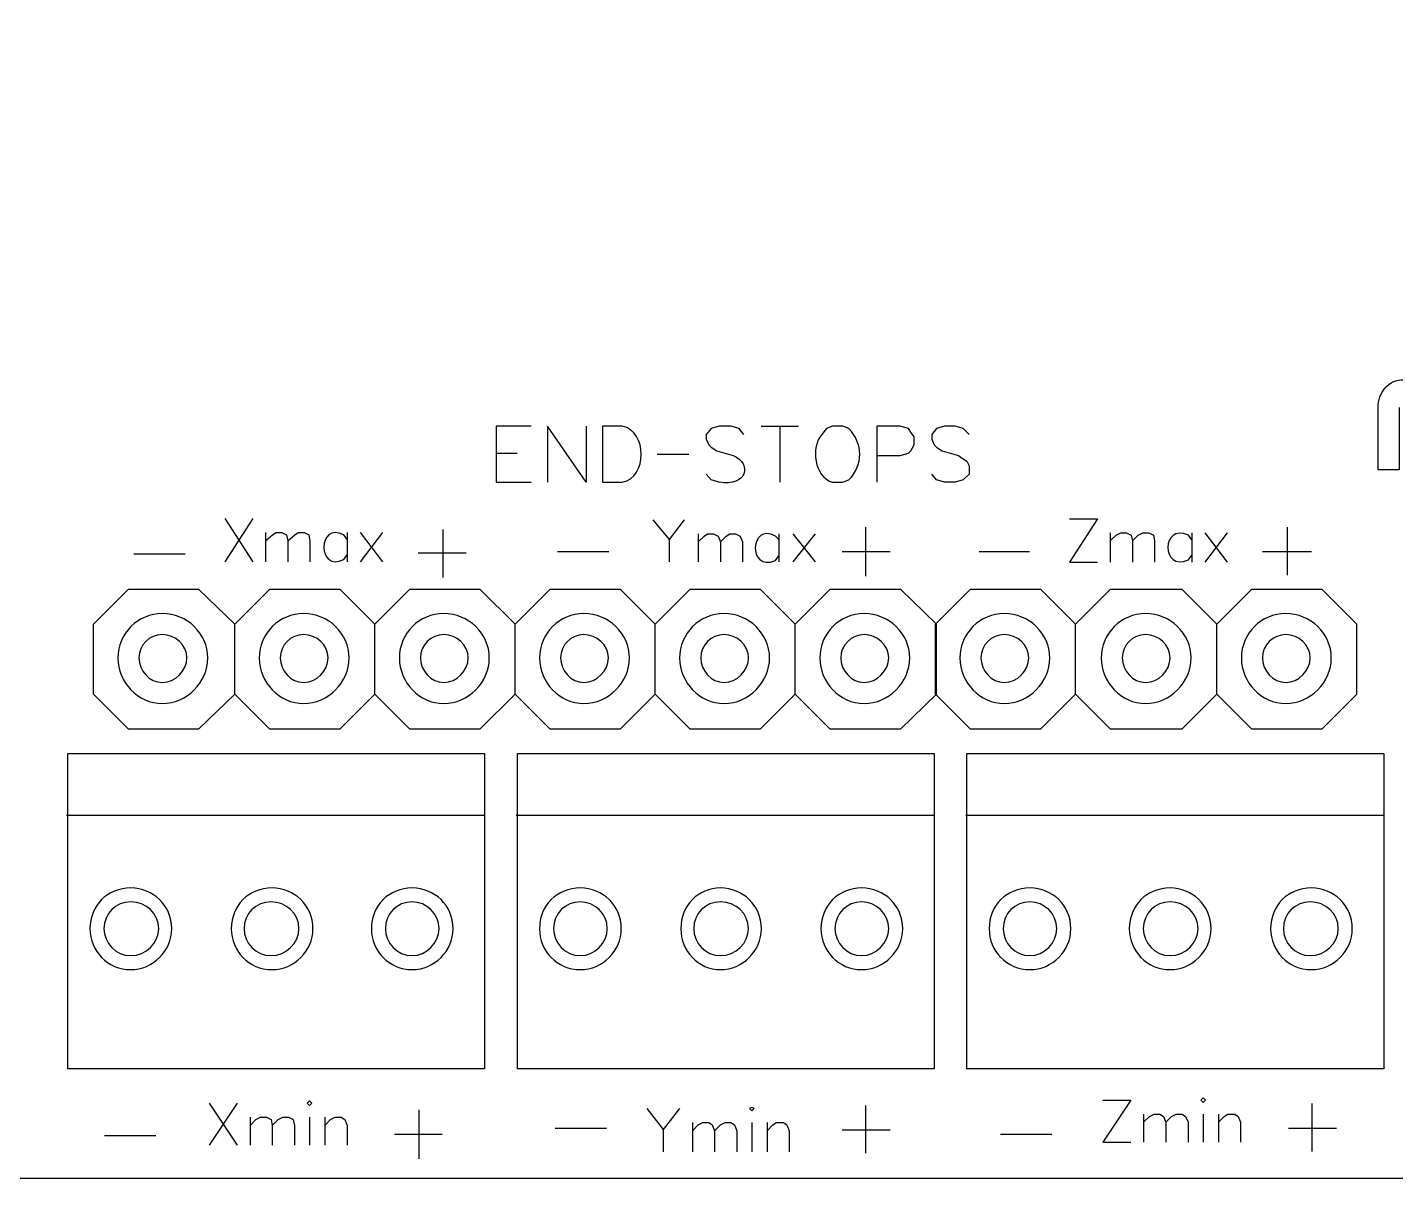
# Model space of a CAD drawing. Extents: x 236 to 550, y 195 to 401.
# Drawn here: x 308.5 to 378.8, y 195.1 to 254.2 of the extents above; entities that cross this region are included whole.
import ezdxf

# ---------------------------------------------------------------- set-up
doc = ezdxf.new("R2010")
doc.units = 0
doc.layers.add('x3v1_1_wiring_diagram', color=7, linetype='CONTINUOUS')

msp = doc.modelspace()

# ---------------------------------------------------------------- linework, layer by layer
at = {"layer": 'x3v1_1_wiring_diagram', "color": 7}
for points in [[(236.1277, 400.5768), (547.6476, 400.5768), (547.6476, 195.0766), (236.1277, 195.0766), (236.1277, 400.5768), (236.1277, 400.5768)], [(378.989, 234.7007), (378.989, 231.4967), (377.909, 231.4967), (377.909, 234.7007)], [(334.3975, 233.7406), (332.5975, 233.7406), (332.5975, 230.8606), (334.3975, 230.8606)], [(337.2177, 233.7406), (337.2177, 230.8606), (335.2377, 233.7406), (335.2377, 230.8606)], [(338.0576, 233.7406), (338.0576, 230.8606), (339.0775, 230.8606)], [(339.0775, 233.7406), (338.0576, 233.7406), (338.0576, 233.7406)], [(345.3177, 233.3205), (345.0776, 233.6204), (344.6575, 233.7406), (344.0577, 233.7406), (343.6376, 233.6204), (343.3975, 233.3205), (343.3975, 233.0804), (343.5177, 232.7805), (343.6376, 232.6606), (343.9375, 232.4806), (344.7777, 232.2405)], [(346.2177, 233.7406), (348.1376, 233.7406)], [(347.1775, 233.7406), (347.1775, 230.8606)], [(349.8775, 233.7406), (349.5776, 233.6204), (349.3375, 233.3205)], [(350.7177, 233.6204), (350.4175, 233.7406), (349.8775, 233.7406), (349.8775, 233.7406)], [(352.1577, 232.2405), (353.3576, 232.2405), (353.7777, 232.3604), (353.8976, 232.4806), (354.0776, 232.7805), (354.0776, 233.2006), (353.8976, 233.4404), (353.7777, 233.6204), (353.3576, 233.7406), (352.1577, 233.7406), (352.1577, 230.8606)], [(356.8975, 233.3205), (356.5976, 233.6204), (356.1775, 233.7406), (355.6375, 233.7406), (355.2177, 233.6204), (354.9776, 233.3205), (354.9776, 233.0804), (355.0975, 232.7805), (355.2177, 232.6606), (355.5176, 232.4806), (356.3575, 232.2405), (356.5976, 232.0605), (356.7776, 231.9406), (356.8975, 231.7005), (356.8975, 231.2804), (356.5976, 230.9805), (356.1775, 230.8606), (355.6375, 230.8606), (355.2177, 230.9805), (354.9776, 231.2804)], [(332.5975, 232.3604), (333.6775, 232.3604)], [(340.8775, 232.3006), (342.4975, 232.3006)], [(344.0577, 230.8606), (343.6376, 230.9805), (343.3975, 231.2804)], [(349.8775, 230.8606), (350.4175, 230.8606), (350.7177, 230.9805)], [(318.6524, 228.9994), (320.0924, 226.7793)], [(320.0924, 228.9994), (318.6524, 226.7793)], [(340.6442, 228.9399), (341.4841, 227.92), (341.4841, 226.7799)], [(342.2642, 228.9399), (341.4841, 227.92)], [(351.5777, 228.5566), (351.5777, 226.0366)], [(362.0494, 228.9844), (363.4894, 228.9844), (362.0494, 226.7646), (363.4894, 226.7646)], [(373.2378, 228.5566), (373.2378, 226.0967)], [(320.7523, 228.2794), (320.7523, 226.7793)], [(320.7523, 227.8593), (321.1123, 228.1595), (321.2923, 228.2794), (321.5925, 228.2794), (321.8323, 228.1595), (321.8924, 227.8593), (321.8924, 226.7793)], [(321.8924, 227.8593), (322.2524, 228.1595), (322.4324, 228.2794), (322.7323, 228.2794), (322.9724, 228.1595), (323.0325, 227.8593), (323.0325, 226.7793)], [(324.9524, 227.9194), (324.7724, 228.1595)], [(324.9524, 228.2794), (324.9524, 226.7793)], [(325.6123, 228.2794), (326.7524, 226.7793)], [(326.7524, 228.2794), (325.6123, 226.7793)], [(329.8578, 228.4367), (329.8578, 225.9768)], [(342.9842, 228.2199), (342.9842, 226.7799)], [(342.9842, 227.7998), (343.2841, 228.1), (343.4641, 228.2199), (343.764, 228.2199), (344.0041, 228.1), (344.124, 227.7998), (344.124, 226.7799)], [(344.124, 227.7998), (344.4242, 228.1), (344.6042, 228.2199), (344.9041, 228.2199), (345.1442, 228.1), (345.2641, 227.7998), (345.2641, 226.7799)], [(347.1242, 227.92), (346.9442, 228.1)], [(347.1242, 228.2199), (347.1242, 226.7799)], [(347.8442, 228.2199), (348.984, 226.7799)], [(348.984, 228.2199), (347.8442, 226.7799)], [(364.1496, 228.2644), (364.1496, 226.7646)], [(364.1496, 227.8446), (364.4495, 228.1445), (364.6896, 228.2644), (364.9895, 228.2644), (365.2296, 228.1445), (365.2894, 227.8446), (365.2894, 226.7646)], [(365.2894, 227.8446), (365.5896, 228.1445), (365.8294, 228.2644), (366.1296, 228.2644), (366.3694, 228.1445), (366.4295, 227.8446), (366.4295, 226.7646)], [(368.3494, 227.9044), (368.1694, 228.1445)], [(368.3494, 228.2644), (368.3494, 226.7646)], [(369.0096, 228.2644), (370.1494, 226.7646)], [(370.1494, 228.2644), (369.0096, 226.7646)], [(313.9767, 227.1767), (316.6166, 227.1767)], [(324.7724, 226.8995), (324.9524, 227.1393)], [(328.5978, 227.2368), (331.0577, 227.2368)], [(335.7567, 227.2966), (338.3966, 227.2966)], [(346.9442, 226.84), (347.1242, 227.0798)], [(350.3778, 227.2966), (352.8377, 227.2966)], [(357.4165, 227.2966), (359.9966, 227.2966)], [(368.1694, 226.8845), (368.3494, 227.1246)], [(371.9778, 227.2966), (374.4978, 227.2966)], [(319.1675, 219.9767), (317.3077, 218.1767), (313.7077, 218.1767), (311.9077, 219.9767), (311.9077, 223.5767), (313.7077, 225.3767), (317.3077, 225.3767), (319.1675, 223.5767)], [(326.3675, 219.9767), (324.5675, 218.1767), (320.9675, 218.1767), (319.1675, 219.9767), (319.1675, 223.5767), (320.9675, 225.3767), (324.5675, 225.3767), (326.3675, 223.5767)], [(331.7675, 218.1767), (328.1675, 218.1767), (326.3675, 219.9767), (326.3675, 223.5767), (328.1675, 225.3767)], [(328.1675, 225.3767), (331.7675, 225.3767)], [(333.5675, 223.5767), (331.7675, 225.3767)], [(340.7675, 219.9767), (338.9675, 218.1767), (335.3675, 218.1767), (333.5675, 219.9767), (333.5675, 223.5767), (335.3675, 225.3767), (338.9675, 225.3767), (340.7675, 223.5767)], [(347.9675, 219.9767), (346.1675, 218.1767), (342.5675, 218.1767), (340.7675, 219.9767), (340.7675, 223.5767), (342.5675, 225.3767), (346.1675, 225.3767), (347.9675, 223.5767)], [(353.3675, 218.1767), (349.7675, 218.1767), (347.9675, 219.9767), (347.9675, 223.5767), (349.7675, 225.3767)], [(349.7675, 225.3767), (353.3675, 225.3767)], [(355.2276, 223.5767), (353.3675, 225.3767)], [(362.3675, 219.9767), (360.5675, 218.1767), (356.9675, 218.1767), (355.1675, 219.9767), (355.1675, 223.5767), (356.9675, 225.3767), (360.5675, 225.3767), (362.3675, 223.5767)], [(369.6276, 219.9767), (367.8276, 218.1767), (364.1675, 218.1767), (362.3675, 219.9767), (362.3675, 223.5767), (364.1675, 225.3767), (367.8276, 225.3767), (369.6276, 223.5767)], [(375.0276, 218.1767), (371.4276, 218.1767), (369.6276, 219.9767), (369.6276, 223.5767), (371.4276, 225.3767)], [(371.4276, 225.3767), (375.0276, 225.3767)], [(376.8276, 223.5767), (375.0276, 225.3767)], [(333.5675, 219.9767), (333.5675, 223.5767)], [(355.2276, 219.9767), (355.2276, 223.5767)], [(376.8276, 219.9767), (376.8276, 223.5767)], [(317.7876, 221.8368), (317.7876, 221.8368), (317.7876, 221.8368)], [(317.7876, 221.8368), (317.7876, 221.8368), (317.7876, 221.8368)], [(325.0477, 221.8368), (325.0477, 221.8368), (325.0477, 221.8368)], [(325.0477, 221.8368), (325.0477, 221.8368), (325.0477, 221.8368)], [(332.2477, 221.8368), (332.2477, 221.8368), (332.2477, 221.8368)], [(332.2477, 221.8368), (332.2477, 221.8368), (332.2477, 221.8368)], [(339.4477, 221.8368), (339.4477, 221.8368), (339.4477, 221.8368)], [(339.4477, 221.8368), (339.4477, 221.8368), (339.4477, 221.8368)], [(346.6477, 221.8368), (346.6477, 221.8368), (346.6477, 221.8368)], [(346.6477, 221.8368), (346.6477, 221.8368), (346.6477, 221.8368)], [(353.8477, 221.8368), (353.8477, 221.8368), (353.8477, 221.8368)], [(353.8477, 221.8368), (353.8477, 221.8368), (353.8477, 221.8368)], [(361.0477, 221.8368), (361.0477, 221.8368), (361.0477, 221.8368)], [(361.0477, 221.8368), (361.0477, 221.8368), (361.0477, 221.8368)], [(368.3075, 221.8368), (368.3075, 221.8368), (368.3075, 221.8368)], [(368.3075, 221.8368), (368.3075, 221.8368), (368.3075, 221.8368)], [(375.5075, 221.8368), (375.5075, 221.8368), (375.5075, 221.8368)], [(375.5075, 221.8368), (375.5075, 221.8368), (375.5075, 221.8368)], [(331.7675, 218.1767), (333.5675, 219.9767)], [(353.3675, 218.1767), (355.2276, 219.9767)], [(375.0276, 218.1767), (376.8276, 219.9767)], [(332.0076, 200.7167), (310.5876, 200.7167), (310.5876, 216.9167), (332.0076, 216.9167), (332.0076, 200.7167), (332.0076, 200.7167)], [(355.1077, 200.7167), (333.6877, 200.7167), (333.6877, 216.9167), (355.1077, 216.9167), (355.1077, 200.7167), (355.1077, 200.7167)], [(378.2075, 200.7167), (356.7875, 200.7167), (356.7875, 216.9167), (378.2075, 216.9167), (378.2075, 200.7167), (378.2075, 200.7167)], [(332.0076, 213.7368), (310.5275, 213.7368)], [(355.1077, 213.7368), (333.6276, 213.7368)], [(378.2075, 213.7368), (356.7277, 213.7368)], [(315.9275, 207.9167), (315.9275, 207.9167)], [(315.9275, 207.9167), (315.9275, 207.9167)], [(323.1876, 207.9167), (323.1876, 207.9167)], [(323.1876, 207.9167), (323.1876, 207.9167)], [(330.3876, 207.9167), (330.3876, 207.9167)], [(330.3876, 207.9167), (330.3876, 207.9167)], [(339.0276, 207.9167), (339.0276, 207.9167)], [(339.0276, 207.9167), (339.0276, 207.9167)], [(346.2276, 207.9167), (346.2276, 207.9167)], [(346.2276, 207.9167), (346.2276, 207.9167)], [(353.4877, 207.9167), (353.4877, 207.9167)], [(353.4877, 207.9167), (353.4877, 207.9167)], [(362.1277, 207.9167), (362.1277, 207.9167)], [(362.1277, 207.9167), (362.1277, 207.9167)], [(369.3277, 207.9167), (369.3277, 207.9167)], [(369.3277, 207.9167), (369.3277, 207.9167)], [(376.5875, 207.9167), (376.5875, 207.9167)], [(376.5875, 207.9167), (376.5875, 207.9167)], [(317.8556, 198.951), (319.2956, 196.791)], [(319.2956, 198.951), (317.8556, 196.791)], [(322.8956, 198.951), (323.0155, 198.8311), (323.1357, 198.951), (323.0155, 199.0709), (322.8956, 198.951), (322.8956, 198.951)], [(363.7653, 199.1157), (365.2053, 199.1157), (363.7653, 196.9557), (365.2053, 196.9557)], [(368.8053, 199.1157), (368.9254, 198.9955), (369.0454, 199.1157), (368.9254, 199.2356), (368.8053, 199.1157), (368.8053, 199.1157)], [(328.6298, 198.6168), (328.6298, 196.0968)], [(340.3389, 198.6766), (341.1788, 197.5966), (341.1788, 196.4568)], [(342.019, 198.6766), (341.1788, 197.5966)], [(345.619, 198.6766), (345.7389, 198.5567), (345.8588, 198.6766), (345.7389, 198.7367), (345.619, 198.6766), (345.619, 198.6766)], [(351.5786, 198.8419), (351.5786, 196.3817)], [(365.8654, 198.3957), (365.8654, 196.9557)], [(365.8654, 197.9756), (366.1654, 198.2755), (366.4054, 198.3957), (366.7054, 198.3957), (366.8854, 198.2755), (367.0053, 197.9756), (367.0053, 196.9557)], [(367.0053, 197.9756), (367.3054, 198.2755), (367.5453, 198.3957), (367.8454, 198.3957), (368.0254, 198.2755), (368.1454, 197.9756), (368.1454, 196.9557)], [(368.9254, 198.3957), (368.9254, 196.9557)], [(369.7053, 198.3957), (369.7053, 196.9557)], [(369.7053, 197.9756), (370.0054, 198.2755), (370.1854, 198.3957), (370.5454, 198.3957), (370.7254, 198.2755), (370.8454, 197.9756), (370.8454, 196.9557)], [(374.5091, 198.9357), (374.5091, 196.4755)], [(319.9555, 198.231), (319.9555, 196.791)], [(319.9555, 197.8109), (320.2557, 198.1111), (320.4955, 198.231), (320.7957, 198.231), (321.0355, 198.1111), (321.0956, 197.8109), (321.0956, 196.791)], [(321.0956, 197.8109), (321.3955, 198.1111), (321.6356, 198.231), (321.9355, 198.231), (322.1756, 198.1111), (322.2357, 197.8109), (322.2357, 196.791)], [(323.0155, 198.231), (323.0155, 196.791)], [(323.7956, 198.231), (323.7956, 196.791)], [(323.7956, 197.8109), (324.0955, 198.1111), (324.3356, 198.231), (324.6355, 198.231), (324.8155, 198.1111), (324.9357, 197.8109), (324.9357, 196.791)], [(335.6365, 197.6757), (338.2767, 197.6757)], [(342.6789, 197.9566), (342.6789, 196.4568)], [(342.6789, 197.5368), (342.9788, 197.8367), (343.2189, 197.9566), (343.5188, 197.9566), (343.6988, 197.8367), (343.819, 197.5368), (343.819, 196.4568)], [(343.819, 197.5368), (344.1189, 197.8367), (344.359, 197.9566), (344.6589, 197.9566), (344.8389, 197.8367), (344.9588, 197.5368), (344.9588, 196.4568)], [(345.7389, 197.9566), (345.7389, 196.4568)], [(346.519, 197.9566), (346.519, 196.4568)], [(346.519, 197.5368), (346.8189, 197.8367), (346.9989, 197.9566), (347.3589, 197.9566), (347.5389, 197.8367), (347.6588, 197.5368), (347.6588, 196.4568)], [(350.3786, 197.5819), (352.8386, 197.5819)], [(373.3089, 197.6757), (375.7691, 197.6757)], [(312.4709, 197.2967), (315.1108, 197.2967)], [(327.3698, 197.3568), (329.8297, 197.3568)], [(358.5115, 197.3568), (361.1514, 197.3568)]]:
    msp.add_lwpolyline(points, dxfattribs=at)
at = {"layer": 'x3v1_1_wiring_diagram', "color": 1}
for points in [[(316.7076, 221.8368), (316.7076, 221.8368)], [(316.7076, 221.8368), (316.7076, 221.8368)], [(323.9677, 221.8368), (323.9677, 221.8368)], [(323.9677, 221.8368), (323.9677, 221.8368)], [(331.1677, 221.8368), (331.1677, 221.8368)], [(331.1677, 221.8368), (331.1677, 221.8368)], [(338.3677, 221.8368), (338.3677, 221.8368)], [(338.3677, 221.8368), (338.3677, 221.8368)], [(345.5677, 221.8368), (345.5677, 221.8368)], [(345.5677, 221.8368), (345.5677, 221.8368)], [(352.7677, 221.8368), (352.7677, 221.8368)], [(352.7677, 221.8368), (352.7677, 221.8368)], [(359.9677, 221.8368), (359.9677, 221.8368)], [(359.9677, 221.8368), (359.9677, 221.8368)], [(367.2275, 221.8368), (367.2275, 221.8368)], [(367.2275, 221.8368), (367.2275, 221.8368)], [(374.4275, 221.8368), (374.4275, 221.8368)], [(374.4275, 221.8368), (374.4275, 221.8368)], [(315.2676, 207.9167), (315.2676, 207.9167)], [(315.2676, 207.9167), (315.2676, 207.9167)], [(322.4676, 207.9167), (322.4676, 207.9167)], [(322.4676, 207.9167), (322.4676, 207.9167)], [(329.6676, 207.9167), (329.6676, 207.9167)], [(329.6676, 207.9167), (329.6676, 207.9167)], [(338.3076, 207.9167), (338.3076, 207.9167)], [(338.3076, 207.9167), (338.3076, 207.9167)], [(345.5677, 207.9167), (345.5677, 207.9167)], [(345.5677, 207.9167), (345.5677, 207.9167)], [(352.7677, 207.9167), (352.7677, 207.9167)], [(352.7677, 207.9167), (352.7677, 207.9167)], [(361.4077, 207.9167), (361.4077, 207.9167)], [(361.4077, 207.9167), (361.4077, 207.9167)], [(368.6675, 207.9167), (368.6675, 207.9167)], [(368.6675, 207.9167), (368.6675, 207.9167)], [(375.8675, 207.9167), (375.8675, 207.9167)], [(375.8675, 207.9167), (375.8675, 207.9167)]]:
    msp.add_lwpolyline(points, dxfattribs=at)
at = {"layer": 'x3v1_1_wiring_diagram', "color": 7}
for points in [[(377.909, 234.7007), (377.909, 235.0908), (378.0306, 235.4267), (378.2735, 235.7087)], [(378.2735, 235.7087), (378.5165, 235.9908), (378.83, 236.1317), (379.2141, 236.1317)], [(339.0775, 230.8606), (340.3766, 231.1024), (340.3766, 233.4986), (339.0775, 233.7406)], [(350.7177, 230.9805), (351.4646, 231.7465), (351.4646, 232.8545), (350.7177, 233.6204)], [(349.3375, 233.3205), (348.7326, 232.6654), (348.9557, 231.1305), (349.8775, 230.8606)], [(344.7777, 232.2405), (345.7647, 231.7904), (345.4906, 230.6217), (344.0577, 230.8606)], [(324.7724, 228.1595), (323.4095, 228.8704), (323.4095, 226.1883), (324.7724, 226.8995)], [(346.9442, 228.1), (345.6482, 228.8098), (345.494, 226.2498), (346.9442, 226.84)], [(368.1694, 228.1445), (366.7567, 228.8103), (366.7567, 226.2183), (368.1694, 226.8845)], [(315.4476, 224.1167), (314.1876, 224.1167), (313.1677, 223.0968), (313.1677, 221.8368)], [(315.4476, 224.1167), (314.1876, 224.1167), (313.1677, 223.0968), (313.1677, 221.8368)], [(315.4476, 224.1167), (314.1876, 224.1167), (313.1677, 223.0968), (313.1677, 221.8368)], [(315.4476, 224.1167), (314.1876, 224.1167), (313.1677, 223.0968), (313.1677, 221.8368)], [(317.7876, 221.8368), (317.7876, 223.0968), (316.7076, 224.1167), (315.4476, 224.1167)], [(317.7876, 221.8368), (317.7876, 223.0968), (316.7076, 224.1167), (315.4476, 224.1167)], [(317.7876, 221.8368), (317.7876, 223.0968), (316.7076, 224.1167), (315.4476, 224.1167)], [(317.7876, 221.8368), (317.7876, 223.0968), (316.7076, 224.1167), (315.4476, 224.1167)], [(322.7077, 224.1167), (321.4477, 224.1167), (320.4275, 223.0968), (320.4275, 221.8368)], [(322.7077, 224.1167), (321.4477, 224.1167), (320.4275, 223.0968), (320.4275, 221.8368)], [(322.7077, 224.1167), (321.4477, 224.1167), (320.4275, 223.0968), (320.4275, 221.8368)], [(322.7077, 224.1167), (321.4477, 224.1167), (320.4275, 223.0968), (320.4275, 221.8368)], [(325.0477, 221.8368), (325.0477, 223.0968), (323.9677, 224.1167), (322.7077, 224.1167)], [(325.0477, 221.8368), (325.0477, 223.0968), (323.9677, 224.1167), (322.7077, 224.1167)], [(325.0477, 221.8368), (325.0477, 223.0968), (323.9677, 224.1167), (322.7077, 224.1167)], [(325.0477, 221.8368), (325.0477, 223.0968), (323.9677, 224.1167), (322.7077, 224.1167)], [(329.9077, 224.1167), (328.6477, 224.1167), (327.6275, 223.0968), (327.6275, 221.8368)], [(329.9077, 224.1167), (328.6477, 224.1167), (327.6275, 223.0968), (327.6275, 221.8368)], [(329.9077, 224.1167), (328.6477, 224.1167), (327.6275, 223.0968), (327.6275, 221.8368)], [(329.9077, 224.1167), (328.6477, 224.1167), (327.6275, 223.0968), (327.6275, 221.8368)], [(332.2477, 221.8368), (332.2477, 223.0968), (331.1677, 224.1167), (329.9077, 224.1167)], [(332.2477, 221.8368), (332.2477, 223.0968), (331.1677, 224.1167), (329.9077, 224.1167)], [(332.2477, 221.8368), (332.2477, 223.0968), (331.1677, 224.1167), (329.9077, 224.1167)], [(332.2477, 221.8368), (332.2477, 223.0968), (331.1677, 224.1167), (329.9077, 224.1167)], [(337.1077, 224.1167), (335.8477, 224.1167), (334.8275, 223.0968), (334.8275, 221.8368)], [(337.1077, 224.1167), (335.8477, 224.1167), (334.8275, 223.0968), (334.8275, 221.8368)], [(337.1077, 224.1167), (335.8477, 224.1167), (334.8275, 223.0968), (334.8275, 221.8368)], [(337.1077, 224.1167), (335.8477, 224.1167), (334.8275, 223.0968), (334.8275, 221.8368)], [(339.4477, 221.8368), (339.4477, 223.0968), (338.3677, 224.1167), (337.1077, 224.1167)], [(339.4477, 221.8368), (339.4477, 223.0968), (338.3677, 224.1167), (337.1077, 224.1167)], [(339.4477, 221.8368), (339.4477, 223.0968), (338.3677, 224.1167), (337.1077, 224.1167)], [(339.4477, 221.8368), (339.4477, 223.0968), (338.3677, 224.1167), (337.1077, 224.1167)], [(344.3077, 224.1167), (343.0477, 224.1167), (342.0275, 223.0968), (342.0275, 221.8368)], [(344.3077, 224.1167), (343.0477, 224.1167), (342.0275, 223.0968), (342.0275, 221.8368)], [(344.3077, 224.1167), (343.0477, 224.1167), (342.0275, 223.0968), (342.0275, 221.8368)], [(344.3077, 224.1167), (343.0477, 224.1167), (342.0275, 223.0968), (342.0275, 221.8368)], [(346.6477, 221.8368), (346.6477, 223.0968), (345.5677, 224.1167), (344.3077, 224.1167)], [(346.6477, 221.8368), (346.6477, 223.0968), (345.5677, 224.1167), (344.3077, 224.1167)], [(346.6477, 221.8368), (346.6477, 223.0968), (345.5677, 224.1167), (344.3077, 224.1167)], [(346.6477, 221.8368), (346.6477, 223.0968), (345.5677, 224.1167), (344.3077, 224.1167)], [(351.5077, 224.1167), (350.2477, 224.1167), (349.2275, 223.0968), (349.2275, 221.8368)], [(351.5077, 224.1167), (350.2477, 224.1167), (349.2275, 223.0968), (349.2275, 221.8368)], [(351.5077, 224.1167), (350.2477, 224.1167), (349.2275, 223.0968), (349.2275, 221.8368)], [(351.5077, 224.1167), (350.2477, 224.1167), (349.2275, 223.0968), (349.2275, 221.8368)], [(353.8477, 221.8368), (353.8477, 223.0968), (352.7677, 224.1167), (351.5077, 224.1167)], [(353.8477, 221.8368), (353.8477, 223.0968), (352.7677, 224.1167), (351.5077, 224.1167)], [(353.8477, 221.8368), (353.8477, 223.0968), (352.7677, 224.1167), (351.5077, 224.1167)], [(353.8477, 221.8368), (353.8477, 223.0968), (352.7677, 224.1167), (351.5077, 224.1167)], [(358.7077, 224.1167), (357.4477, 224.1167), (356.4275, 223.0968), (356.4275, 221.8368)], [(358.7077, 224.1167), (357.4477, 224.1167), (356.4275, 223.0968), (356.4275, 221.8368)], [(358.7077, 224.1167), (357.4477, 224.1167), (356.4275, 223.0968), (356.4275, 221.8368)], [(358.7077, 224.1167), (357.4477, 224.1167), (356.4275, 223.0968), (356.4275, 221.8368)], [(361.0477, 221.8368), (361.0477, 223.0968), (359.9677, 224.1167), (358.7077, 224.1167)], [(361.0477, 221.8368), (361.0477, 223.0968), (359.9677, 224.1167), (358.7077, 224.1167)], [(361.0477, 221.8368), (361.0477, 223.0968), (359.9677, 224.1167), (358.7077, 224.1167)], [(361.0477, 221.8368), (361.0477, 223.0968), (359.9677, 224.1167), (358.7077, 224.1167)], [(365.9675, 224.1167), (364.7075, 224.1167), (363.6876, 223.0968), (363.6876, 221.8368)], [(365.9675, 224.1167), (364.7075, 224.1167), (363.6876, 223.0968), (363.6876, 221.8368)], [(365.9675, 224.1167), (364.7075, 224.1167), (363.6876, 223.0968), (363.6876, 221.8368)], [(365.9675, 224.1167), (364.7075, 224.1167), (363.6876, 223.0968), (363.6876, 221.8368)], [(368.3075, 221.8368), (368.3075, 223.0968), (367.2275, 224.1167), (365.9675, 224.1167)], [(368.3075, 221.8368), (368.3075, 223.0968), (367.2275, 224.1167), (365.9675, 224.1167)], [(368.3075, 221.8368), (368.3075, 223.0968), (367.2275, 224.1167), (365.9675, 224.1167)], [(368.3075, 221.8368), (368.3075, 223.0968), (367.2275, 224.1167), (365.9675, 224.1167)], [(373.1675, 224.1167), (371.9075, 224.1167), (370.8876, 223.0968), (370.8876, 221.8368)], [(373.1675, 224.1167), (371.9075, 224.1167), (370.8876, 223.0968), (370.8876, 221.8368)], [(373.1675, 224.1167), (371.9075, 224.1167), (370.8876, 223.0968), (370.8876, 221.8368)], [(373.1675, 224.1167), (371.9075, 224.1167), (370.8876, 223.0968), (370.8876, 221.8368)], [(375.5075, 221.8368), (375.5075, 223.0968), (374.4275, 224.1167), (373.1675, 224.1167)], [(375.5075, 221.8368), (375.5075, 223.0968), (374.4275, 224.1167), (373.1675, 224.1167)], [(375.5075, 221.8368), (375.5075, 223.0968), (374.4275, 224.1167), (373.1675, 224.1167)], [(375.5075, 221.8368), (375.5075, 223.0968), (374.4275, 224.1167), (373.1675, 224.1167)], [(313.1677, 221.8368), (313.1677, 220.5768), (314.1876, 219.4968), (315.4476, 219.4968)], [(313.1677, 221.8368), (313.1677, 220.5768), (314.1876, 219.4968), (315.4476, 219.4968)], [(313.1677, 221.8368), (313.1677, 220.5768), (314.1876, 219.4968), (315.4476, 219.4968)], [(313.1677, 221.8368), (313.1677, 220.5768), (314.1876, 219.4968), (315.4476, 219.4968)], [(315.4476, 219.4968), (316.7076, 219.4968), (317.7876, 220.5768), (317.7876, 221.8368)], [(315.4476, 219.4968), (316.7076, 219.4968), (317.7876, 220.5768), (317.7876, 221.8368)], [(315.4476, 219.4968), (316.7076, 219.4968), (317.7876, 220.5768), (317.7876, 221.8368)], [(315.4476, 219.4968), (316.7076, 219.4968), (317.7876, 220.5768), (317.7876, 221.8368)], [(320.4275, 221.8368), (320.4275, 220.5768), (321.4477, 219.4968), (322.7077, 219.4968)], [(320.4275, 221.8368), (320.4275, 220.5768), (321.4477, 219.4968), (322.7077, 219.4968)], [(320.4275, 221.8368), (320.4275, 220.5768), (321.4477, 219.4968), (322.7077, 219.4968)], [(320.4275, 221.8368), (320.4275, 220.5768), (321.4477, 219.4968), (322.7077, 219.4968)], [(322.7077, 219.4968), (323.9677, 219.4968), (325.0477, 220.5768), (325.0477, 221.8368)], [(322.7077, 219.4968), (323.9677, 219.4968), (325.0477, 220.5768), (325.0477, 221.8368)], [(322.7077, 219.4968), (323.9677, 219.4968), (325.0477, 220.5768), (325.0477, 221.8368)], [(322.7077, 219.4968), (323.9677, 219.4968), (325.0477, 220.5768), (325.0477, 221.8368)], [(327.6275, 221.8368), (327.6275, 220.5768), (328.6477, 219.4968), (329.9077, 219.4968)], [(327.6275, 221.8368), (327.6275, 220.5768), (328.6477, 219.4968), (329.9077, 219.4968)], [(327.6275, 221.8368), (327.6275, 220.5768), (328.6477, 219.4968), (329.9077, 219.4968)], [(327.6275, 221.8368), (327.6275, 220.5768), (328.6477, 219.4968), (329.9077, 219.4968)], [(329.9077, 219.4968), (331.1677, 219.4968), (332.2477, 220.5768), (332.2477, 221.8368)], [(329.9077, 219.4968), (331.1677, 219.4968), (332.2477, 220.5768), (332.2477, 221.8368)], [(329.9077, 219.4968), (331.1677, 219.4968), (332.2477, 220.5768), (332.2477, 221.8368)], [(329.9077, 219.4968), (331.1677, 219.4968), (332.2477, 220.5768), (332.2477, 221.8368)], [(334.8275, 221.8368), (334.8275, 220.5768), (335.8477, 219.4968), (337.1077, 219.4968)], [(334.8275, 221.8368), (334.8275, 220.5768), (335.8477, 219.4968), (337.1077, 219.4968)], [(334.8275, 221.8368), (334.8275, 220.5768), (335.8477, 219.4968), (337.1077, 219.4968)], [(334.8275, 221.8368), (334.8275, 220.5768), (335.8477, 219.4968), (337.1077, 219.4968)], [(337.1077, 219.4968), (338.3677, 219.4968), (339.4477, 220.5768), (339.4477, 221.8368)], [(337.1077, 219.4968), (338.3677, 219.4968), (339.4477, 220.5768), (339.4477, 221.8368)], [(337.1077, 219.4968), (338.3677, 219.4968), (339.4477, 220.5768), (339.4477, 221.8368)], [(337.1077, 219.4968), (338.3677, 219.4968), (339.4477, 220.5768), (339.4477, 221.8368)], [(342.0275, 221.8368), (342.0275, 220.5768), (343.0477, 219.4968), (344.3077, 219.4968)], [(342.0275, 221.8368), (342.0275, 220.5768), (343.0477, 219.4968), (344.3077, 219.4968)], [(342.0275, 221.8368), (342.0275, 220.5768), (343.0477, 219.4968), (344.3077, 219.4968)], [(342.0275, 221.8368), (342.0275, 220.5768), (343.0477, 219.4968), (344.3077, 219.4968)], [(344.3077, 219.4968), (345.5677, 219.4968), (346.6477, 220.5768), (346.6477, 221.8368)], [(344.3077, 219.4968), (345.5677, 219.4968), (346.6477, 220.5768), (346.6477, 221.8368)], [(344.3077, 219.4968), (345.5677, 219.4968), (346.6477, 220.5768), (346.6477, 221.8368)], [(344.3077, 219.4968), (345.5677, 219.4968), (346.6477, 220.5768), (346.6477, 221.8368)], [(349.2275, 221.8368), (349.2275, 220.5768), (350.2477, 219.4968), (351.5077, 219.4968)], [(349.2275, 221.8368), (349.2275, 220.5768), (350.2477, 219.4968), (351.5077, 219.4968)], [(349.2275, 221.8368), (349.2275, 220.5768), (350.2477, 219.4968), (351.5077, 219.4968)], [(349.2275, 221.8368), (349.2275, 220.5768), (350.2477, 219.4968), (351.5077, 219.4968)], [(351.5077, 219.4968), (352.7677, 219.4968), (353.8477, 220.5768), (353.8477, 221.8368)], [(351.5077, 219.4968), (352.7677, 219.4968), (353.8477, 220.5768), (353.8477, 221.8368)], [(351.5077, 219.4968), (352.7677, 219.4968), (353.8477, 220.5768), (353.8477, 221.8368)], [(351.5077, 219.4968), (352.7677, 219.4968), (353.8477, 220.5768), (353.8477, 221.8368)], [(356.4275, 221.8368), (356.4275, 220.5768), (357.4477, 219.4968), (358.7077, 219.4968)], [(356.4275, 221.8368), (356.4275, 220.5768), (357.4477, 219.4968), (358.7077, 219.4968)], [(356.4275, 221.8368), (356.4275, 220.5768), (357.4477, 219.4968), (358.7077, 219.4968)], [(356.4275, 221.8368), (356.4275, 220.5768), (357.4477, 219.4968), (358.7077, 219.4968)], [(358.7077, 219.4968), (359.9677, 219.4968), (361.0477, 220.5768), (361.0477, 221.8368)], [(358.7077, 219.4968), (359.9677, 219.4968), (361.0477, 220.5768), (361.0477, 221.8368)], [(358.7077, 219.4968), (359.9677, 219.4968), (361.0477, 220.5768), (361.0477, 221.8368)], [(358.7077, 219.4968), (359.9677, 219.4968), (361.0477, 220.5768), (361.0477, 221.8368)], [(363.6876, 221.8368), (363.6876, 220.5768), (364.7075, 219.4968), (365.9675, 219.4968)], [(363.6876, 221.8368), (363.6876, 220.5768), (364.7075, 219.4968), (365.9675, 219.4968)], [(363.6876, 221.8368), (363.6876, 220.5768), (364.7075, 219.4968), (365.9675, 219.4968)], [(363.6876, 221.8368), (363.6876, 220.5768), (364.7075, 219.4968), (365.9675, 219.4968)], [(365.9675, 219.4968), (367.2275, 219.4968), (368.3075, 220.5768), (368.3075, 221.8368)], [(365.9675, 219.4968), (367.2275, 219.4968), (368.3075, 220.5768), (368.3075, 221.8368)], [(365.9675, 219.4968), (367.2275, 219.4968), (368.3075, 220.5768), (368.3075, 221.8368)], [(365.9675, 219.4968), (367.2275, 219.4968), (368.3075, 220.5768), (368.3075, 221.8368)], [(370.8876, 221.8368), (370.8876, 220.5768), (371.9075, 219.4968), (373.1675, 219.4968)], [(370.8876, 221.8368), (370.8876, 220.5768), (371.9075, 219.4968), (373.1675, 219.4968)], [(370.8876, 221.8368), (370.8876, 220.5768), (371.9075, 219.4968), (373.1675, 219.4968)], [(370.8876, 221.8368), (370.8876, 220.5768), (371.9075, 219.4968), (373.1675, 219.4968)], [(373.1675, 219.4968), (374.4275, 219.4968), (375.5075, 220.5768), (375.5075, 221.8368)], [(373.1675, 219.4968), (374.4275, 219.4968), (375.5075, 220.5768), (375.5075, 221.8368)], [(373.1675, 219.4968), (374.4275, 219.4968), (375.5075, 220.5768), (375.5075, 221.8368)], [(373.1675, 219.4968), (374.4275, 219.4968), (375.5075, 220.5768), (375.5075, 221.8368)], [(313.8276, 210.0166), (312.6277, 210.0166), (311.7277, 209.1166), (311.7277, 207.9167)], [(313.8276, 210.0166), (312.6277, 210.0166), (311.7277, 209.1166), (311.7277, 207.9167)], [(315.9275, 207.9167), (315.9275, 209.1166), (314.9677, 210.0166), (313.8276, 210.0166)], [(315.9275, 207.9167), (315.9275, 209.1166), (314.9677, 210.0166), (313.8276, 210.0166)], [(321.0877, 210.0166), (319.8875, 210.0166), (318.9875, 209.1166), (318.9875, 207.9167)], [(321.0877, 210.0166), (319.8875, 210.0166), (318.9875, 209.1166), (318.9875, 207.9167)], [(323.1876, 207.9167), (323.1876, 209.1166), (322.2275, 210.0166), (321.0877, 210.0166)], [(323.1876, 207.9167), (323.1876, 209.1166), (322.2275, 210.0166), (321.0877, 210.0166)], [(328.2877, 210.0166), (327.0875, 210.0166), (326.1875, 209.1166), (326.1875, 207.9167)], [(328.2877, 210.0166), (327.0875, 210.0166), (326.1875, 209.1166), (326.1875, 207.9167)], [(330.3876, 207.9167), (330.3876, 209.1166), (329.4275, 210.0166), (328.2877, 210.0166)], [(330.3876, 207.9167), (330.3876, 209.1166), (329.4275, 210.0166), (328.2877, 210.0166)], [(336.9277, 210.0166), (335.7275, 210.0166), (334.8275, 209.1166), (334.8275, 207.9167)], [(336.9277, 210.0166), (335.7275, 210.0166), (334.8275, 209.1166), (334.8275, 207.9167)], [(339.0276, 207.9167), (339.0276, 209.1166), (338.0675, 210.0166), (336.9277, 210.0166)], [(339.0276, 207.9167), (339.0276, 209.1166), (338.0675, 210.0166), (336.9277, 210.0166)], [(344.1277, 210.0166), (342.9876, 210.0166), (342.0876, 209.1166), (342.0876, 207.9167)], [(344.1277, 210.0166), (342.9876, 210.0166), (342.0876, 209.1166), (342.0876, 207.9167)], [(346.2276, 207.9167), (346.2276, 209.1166), (345.2675, 210.0166), (344.1277, 210.0166)], [(346.2276, 207.9167), (346.2276, 209.1166), (345.2675, 210.0166), (344.1277, 210.0166)], [(351.3875, 210.0166), (350.1876, 210.0166), (349.2876, 209.1166), (349.2876, 207.9167)], [(351.3875, 210.0166), (350.1876, 210.0166), (349.2876, 209.1166), (349.2876, 207.9167)], [(353.4877, 207.9167), (353.4877, 209.1166), (352.5276, 210.0166), (351.3875, 210.0166)], [(353.4877, 207.9167), (353.4877, 209.1166), (352.5276, 210.0166), (351.3875, 210.0166)], [(360.0275, 210.0166), (358.8276, 210.0166), (357.9276, 209.1166), (357.9276, 207.9167)], [(360.0275, 210.0166), (358.8276, 210.0166), (357.9276, 209.1166), (357.9276, 207.9167)], [(362.1277, 207.9167), (362.1277, 209.1166), (361.1676, 210.0166), (360.0275, 210.0166)], [(362.1277, 207.9167), (362.1277, 209.1166), (361.1676, 210.0166), (360.0275, 210.0166)], [(367.2275, 210.0166), (366.0276, 210.0166), (365.1276, 209.1166), (365.1276, 207.9167)], [(367.2275, 210.0166), (366.0276, 210.0166), (365.1276, 209.1166), (365.1276, 207.9167)], [(369.3277, 207.9167), (369.3277, 209.1166), (368.3676, 210.0166), (367.2275, 210.0166)], [(369.3277, 207.9167), (369.3277, 209.1166), (368.3676, 210.0166), (367.2275, 210.0166)], [(374.4876, 210.0166), (373.2877, 210.0166), (372.3877, 209.1166), (372.3877, 207.9167)], [(374.4876, 210.0166), (373.2877, 210.0166), (372.3877, 209.1166), (372.3877, 207.9167)], [(376.5875, 207.9167), (376.5875, 209.1166), (375.6277, 210.0166), (374.4876, 210.0166)], [(376.5875, 207.9167), (376.5875, 209.1166), (375.6277, 210.0166), (374.4876, 210.0166)], [(311.7277, 207.9167), (311.7277, 206.7766), (312.6277, 205.8168), (313.8276, 205.8168)], [(311.7277, 207.9167), (311.7277, 206.7766), (312.6277, 205.8168), (313.8276, 205.8168)], [(313.8276, 205.8168), (314.9677, 205.8168), (315.9275, 206.7766), (315.9275, 207.9167)], [(313.8276, 205.8168), (314.9677, 205.8168), (315.9275, 206.7766), (315.9275, 207.9167)], [(318.9875, 207.9167), (318.9875, 206.7766), (319.8875, 205.8168), (321.0877, 205.8168)], [(318.9875, 207.9167), (318.9875, 206.7766), (319.8875, 205.8168), (321.0877, 205.8168)], [(321.0877, 205.8168), (322.2275, 205.8168), (323.1876, 206.7766), (323.1876, 207.9167)], [(321.0877, 205.8168), (322.2275, 205.8168), (323.1876, 206.7766), (323.1876, 207.9167)], [(326.1875, 207.9167), (326.1875, 206.7766), (327.0875, 205.8168), (328.2877, 205.8168)], [(326.1875, 207.9167), (326.1875, 206.7766), (327.0875, 205.8168), (328.2877, 205.8168)], [(328.2877, 205.8168), (329.4275, 205.8168), (330.3876, 206.7766), (330.3876, 207.9167)], [(328.2877, 205.8168), (329.4275, 205.8168), (330.3876, 206.7766), (330.3876, 207.9167)], [(334.8275, 207.9167), (334.8275, 206.7766), (335.7275, 205.8168), (336.9277, 205.8168)], [(334.8275, 207.9167), (334.8275, 206.7766), (335.7275, 205.8168), (336.9277, 205.8168)], [(336.9277, 205.8168), (338.0675, 205.8168), (339.0276, 206.7766), (339.0276, 207.9167)], [(336.9277, 205.8168), (338.0675, 205.8168), (339.0276, 206.7766), (339.0276, 207.9167)], [(342.0876, 207.9167), (342.0876, 206.7766), (342.9876, 205.8168), (344.1277, 205.8168)], [(342.0876, 207.9167), (342.0876, 206.7766), (342.9876, 205.8168), (344.1277, 205.8168)], [(344.1277, 205.8168), (345.2675, 205.8168), (346.2276, 206.7766), (346.2276, 207.9167)], [(344.1277, 205.8168), (345.2675, 205.8168), (346.2276, 206.7766), (346.2276, 207.9167)], [(349.2876, 207.9167), (349.2876, 206.7766), (350.1876, 205.8168), (351.3875, 205.8168)], [(349.2876, 207.9167), (349.2876, 206.7766), (350.1876, 205.8168), (351.3875, 205.8168)], [(351.3875, 205.8168), (352.5276, 205.8168), (353.4877, 206.7766), (353.4877, 207.9167)], [(351.3875, 205.8168), (352.5276, 205.8168), (353.4877, 206.7766), (353.4877, 207.9167)], [(357.9276, 207.9167), (357.9276, 206.7766), (358.8276, 205.8168), (360.0275, 205.8168)], [(357.9276, 207.9167), (357.9276, 206.7766), (358.8276, 205.8168), (360.0275, 205.8168)], [(360.0275, 205.8168), (361.1676, 205.8168), (362.1277, 206.7766), (362.1277, 207.9167)], [(360.0275, 205.8168), (361.1676, 205.8168), (362.1277, 206.7766), (362.1277, 207.9167)], [(365.1276, 207.9167), (365.1276, 206.7766), (366.0276, 205.8168), (367.2275, 205.8168)], [(365.1276, 207.9167), (365.1276, 206.7766), (366.0276, 205.8168), (367.2275, 205.8168)], [(367.2275, 205.8168), (368.3676, 205.8168), (369.3277, 206.7766), (369.3277, 207.9167)], [(367.2275, 205.8168), (368.3676, 205.8168), (369.3277, 206.7766), (369.3277, 207.9167)], [(372.3877, 207.9167), (372.3877, 206.7766), (373.2877, 205.8168), (374.4876, 205.8168)], [(372.3877, 207.9167), (372.3877, 206.7766), (373.2877, 205.8168), (374.4876, 205.8168)], [(374.4876, 205.8168), (375.6277, 205.8168), (376.5875, 206.7766), (376.5875, 207.9167)], [(374.4876, 205.8168), (375.6277, 205.8168), (376.5875, 206.7766), (376.5875, 207.9167)]]:
    msp.add_open_spline(points, degree=3, dxfattribs=at)
at = {"layer": 'x3v1_1_wiring_diagram', "color": 1}
for points in [[(315.4476, 223.0367), (314.7877, 223.0367), (314.2477, 222.4967), (314.2477, 221.8368)], [(315.4476, 223.0367), (314.7877, 223.0367), (314.2477, 222.4967), (314.2477, 221.8368)], [(316.7076, 221.8368), (316.7076, 222.4967), (316.1075, 223.0367), (315.4476, 223.0367)], [(316.7076, 221.8368), (316.7076, 222.4967), (316.1075, 223.0367), (315.4476, 223.0367)], [(322.7077, 223.0367), (322.0475, 223.0367), (321.5075, 222.4967), (321.5075, 221.8368)], [(322.7077, 223.0367), (322.0475, 223.0367), (321.5075, 222.4967), (321.5075, 221.8368)], [(323.9677, 221.8368), (323.9677, 222.4967), (323.3676, 223.0367), (322.7077, 223.0367)], [(323.9677, 221.8368), (323.9677, 222.4967), (323.3676, 223.0367), (322.7077, 223.0367)], [(329.9077, 223.0367), (329.2475, 223.0367), (328.7075, 222.4967), (328.7075, 221.8368)], [(329.9077, 223.0367), (329.2475, 223.0367), (328.7075, 222.4967), (328.7075, 221.8368)], [(331.1677, 221.8368), (331.1677, 222.4967), (330.5676, 223.0367), (329.9077, 223.0367)], [(331.1677, 221.8368), (331.1677, 222.4967), (330.5676, 223.0367), (329.9077, 223.0367)], [(337.1077, 223.0367), (336.4475, 223.0367), (335.9075, 222.4967), (335.9075, 221.8368)], [(337.1077, 223.0367), (336.4475, 223.0367), (335.9075, 222.4967), (335.9075, 221.8368)], [(338.3677, 221.8368), (338.3677, 222.4967), (337.7676, 223.0367), (337.1077, 223.0367)], [(338.3677, 221.8368), (338.3677, 222.4967), (337.7676, 223.0367), (337.1077, 223.0367)], [(344.3077, 223.0367), (343.6475, 223.0367), (343.1075, 222.4967), (343.1075, 221.8368)], [(344.3077, 223.0367), (343.6475, 223.0367), (343.1075, 222.4967), (343.1075, 221.8368)], [(345.5677, 221.8368), (345.5677, 222.4967), (344.9676, 223.0367), (344.3077, 223.0367)], [(345.5677, 221.8368), (345.5677, 222.4967), (344.9676, 223.0367), (344.3077, 223.0367)], [(351.5077, 223.0367), (350.8475, 223.0367), (350.3075, 222.4967), (350.3075, 221.8368)], [(351.5077, 223.0367), (350.8475, 223.0367), (350.3075, 222.4967), (350.3075, 221.8368)], [(352.7677, 221.8368), (352.7677, 222.4967), (352.1676, 223.0367), (351.5077, 223.0367)], [(352.7677, 221.8368), (352.7677, 222.4967), (352.1676, 223.0367), (351.5077, 223.0367)], [(358.7077, 223.0367), (358.0475, 223.0367), (357.5075, 222.4967), (357.5075, 221.8368)], [(358.7077, 223.0367), (358.0475, 223.0367), (357.5075, 222.4967), (357.5075, 221.8368)], [(359.9677, 221.8368), (359.9677, 222.4967), (359.3676, 223.0367), (358.7077, 223.0367)], [(359.9677, 221.8368), (359.9677, 222.4967), (359.3676, 223.0367), (358.7077, 223.0367)], [(365.9675, 223.0367), (365.3076, 223.0367), (364.7676, 222.4967), (364.7676, 221.8368)], [(365.9675, 223.0367), (365.3076, 223.0367), (364.7676, 222.4967), (364.7676, 221.8368)], [(367.2275, 221.8368), (367.2275, 222.4967), (366.6277, 223.0367), (365.9675, 223.0367)], [(367.2275, 221.8368), (367.2275, 222.4967), (366.6277, 223.0367), (365.9675, 223.0367)], [(373.1675, 223.0367), (372.5076, 223.0367), (371.9676, 222.4967), (371.9676, 221.8368)], [(373.1675, 223.0367), (372.5076, 223.0367), (371.9676, 222.4967), (371.9676, 221.8368)], [(374.4275, 221.8368), (374.4275, 222.4967), (373.8277, 223.0367), (373.1675, 223.0367)], [(374.4275, 221.8368), (374.4275, 222.4967), (373.8277, 223.0367), (373.1675, 223.0367)], [(314.2477, 221.8368), (314.2477, 221.1766), (314.7877, 220.5768), (315.4476, 220.5768)], [(314.2477, 221.8368), (314.2477, 221.1766), (314.7877, 220.5768), (315.4476, 220.5768)], [(315.4476, 220.5768), (316.1075, 220.5768), (316.7076, 221.1766), (316.7076, 221.8368)], [(315.4476, 220.5768), (316.1075, 220.5768), (316.7076, 221.1766), (316.7076, 221.8368)], [(321.5075, 221.8368), (321.5075, 221.1766), (322.0475, 220.5768), (322.7077, 220.5768)], [(321.5075, 221.8368), (321.5075, 221.1766), (322.0475, 220.5768), (322.7077, 220.5768)], [(322.7077, 220.5768), (323.3676, 220.5768), (323.9677, 221.1766), (323.9677, 221.8368)], [(322.7077, 220.5768), (323.3676, 220.5768), (323.9677, 221.1766), (323.9677, 221.8368)], [(328.7075, 221.8368), (328.7075, 221.1766), (329.2475, 220.5768), (329.9077, 220.5768)], [(328.7075, 221.8368), (328.7075, 221.1766), (329.2475, 220.5768), (329.9077, 220.5768)], [(329.9077, 220.5768), (330.5676, 220.5768), (331.1677, 221.1766), (331.1677, 221.8368)], [(329.9077, 220.5768), (330.5676, 220.5768), (331.1677, 221.1766), (331.1677, 221.8368)], [(335.9075, 221.8368), (335.9075, 221.1766), (336.4475, 220.5768), (337.1077, 220.5768)], [(335.9075, 221.8368), (335.9075, 221.1766), (336.4475, 220.5768), (337.1077, 220.5768)], [(337.1077, 220.5768), (337.7676, 220.5768), (338.3677, 221.1766), (338.3677, 221.8368)], [(337.1077, 220.5768), (337.7676, 220.5768), (338.3677, 221.1766), (338.3677, 221.8368)], [(343.1075, 221.8368), (343.1075, 221.1766), (343.6475, 220.5768), (344.3077, 220.5768)], [(343.1075, 221.8368), (343.1075, 221.1766), (343.6475, 220.5768), (344.3077, 220.5768)], [(344.3077, 220.5768), (344.9676, 220.5768), (345.5677, 221.1766), (345.5677, 221.8368)], [(344.3077, 220.5768), (344.9676, 220.5768), (345.5677, 221.1766), (345.5677, 221.8368)], [(350.3075, 221.8368), (350.3075, 221.1766), (350.8475, 220.5768), (351.5077, 220.5768)], [(350.3075, 221.8368), (350.3075, 221.1766), (350.8475, 220.5768), (351.5077, 220.5768)], [(351.5077, 220.5768), (352.1676, 220.5768), (352.7677, 221.1766), (352.7677, 221.8368)], [(351.5077, 220.5768), (352.1676, 220.5768), (352.7677, 221.1766), (352.7677, 221.8368)], [(357.5075, 221.8368), (357.5075, 221.1766), (358.0475, 220.5768), (358.7077, 220.5768)], [(357.5075, 221.8368), (357.5075, 221.1766), (358.0475, 220.5768), (358.7077, 220.5768)], [(358.7077, 220.5768), (359.3676, 220.5768), (359.9677, 221.1766), (359.9677, 221.8368)], [(358.7077, 220.5768), (359.3676, 220.5768), (359.9677, 221.1766), (359.9677, 221.8368)], [(364.7676, 221.8368), (364.7676, 221.1766), (365.3076, 220.5768), (365.9675, 220.5768)], [(364.7676, 221.8368), (364.7676, 221.1766), (365.3076, 220.5768), (365.9675, 220.5768)], [(365.9675, 220.5768), (366.6277, 220.5768), (367.2275, 221.1766), (367.2275, 221.8368)], [(365.9675, 220.5768), (366.6277, 220.5768), (367.2275, 221.1766), (367.2275, 221.8368)], [(371.9676, 221.8368), (371.9676, 221.1766), (372.5076, 220.5768), (373.1675, 220.5768)], [(371.9676, 221.8368), (371.9676, 221.1766), (372.5076, 220.5768), (373.1675, 220.5768)], [(373.1675, 220.5768), (373.8277, 220.5768), (374.4275, 221.1766), (374.4275, 221.8368)], [(373.1675, 220.5768), (373.8277, 220.5768), (374.4275, 221.1766), (374.4275, 221.8368)], [(313.8276, 209.2966), (313.0475, 209.2966), (312.4477, 208.6968), (312.4477, 207.9167)], [(313.8276, 209.2966), (313.0475, 209.2966), (312.4477, 208.6968), (312.4477, 207.9167)], [(315.2676, 207.9167), (315.2676, 208.6968), (314.6077, 209.2966), (313.8276, 209.2966)], [(315.2676, 207.9167), (315.2676, 208.6968), (314.6077, 209.2966), (313.8276, 209.2966)], [(321.0276, 209.2966), (320.2475, 209.2966), (319.6477, 208.6968), (319.6477, 207.9167)], [(321.0276, 209.2966), (320.2475, 209.2966), (319.6477, 208.6968), (319.6477, 207.9167)], [(322.4676, 207.9167), (322.4676, 208.6968), (321.8077, 209.2966), (321.0276, 209.2966)], [(322.4676, 207.9167), (322.4676, 208.6968), (321.8077, 209.2966), (321.0276, 209.2966)], [(328.2877, 209.2966), (327.5076, 209.2966), (326.9075, 208.6968), (326.9075, 207.9167)], [(328.2877, 209.2966), (327.5076, 209.2966), (326.9075, 208.6968), (326.9075, 207.9167)], [(329.6676, 207.9167), (329.6676, 208.6968), (329.0077, 209.2966), (328.2877, 209.2966)], [(329.6676, 207.9167), (329.6676, 208.6968), (329.0077, 209.2966), (328.2877, 209.2966)], [(336.9277, 209.2966), (336.1476, 209.2966), (335.5475, 208.6968), (335.5475, 207.9167)], [(336.9277, 209.2966), (336.1476, 209.2966), (335.5475, 208.6968), (335.5475, 207.9167)], [(338.3076, 207.9167), (338.3076, 208.6968), (337.6477, 209.2966), (336.9277, 209.2966)], [(338.3076, 207.9167), (338.3076, 208.6968), (337.6477, 209.2966), (336.9277, 209.2966)], [(344.1277, 209.2966), (343.3476, 209.2966), (342.7475, 208.6968), (342.7475, 207.9167)], [(344.1277, 209.2966), (343.3476, 209.2966), (342.7475, 208.6968), (342.7475, 207.9167)], [(345.5677, 207.9167), (345.5677, 208.6968), (344.9075, 209.2966), (344.1277, 209.2966)], [(345.5677, 207.9167), (345.5677, 208.6968), (344.9075, 209.2966), (344.1277, 209.2966)], [(351.3875, 209.2966), (350.6077, 209.2966), (350.0076, 208.6968), (350.0076, 207.9167)], [(351.3875, 209.2966), (350.6077, 209.2966), (350.0076, 208.6968), (350.0076, 207.9167)], [(352.7677, 207.9167), (352.7677, 208.6968), (352.1075, 209.2966), (351.3875, 209.2966)], [(352.7677, 207.9167), (352.7677, 208.6968), (352.1075, 209.2966), (351.3875, 209.2966)], [(360.0275, 209.2966), (359.2477, 209.2966), (358.6476, 208.6968), (358.6476, 207.9167)], [(360.0275, 209.2966), (359.2477, 209.2966), (358.6476, 208.6968), (358.6476, 207.9167)], [(361.4077, 207.9167), (361.4077, 208.6968), (360.7475, 209.2966), (360.0275, 209.2966)], [(361.4077, 207.9167), (361.4077, 208.6968), (360.7475, 209.2966), (360.0275, 209.2966)], [(367.2275, 209.2966), (366.4477, 209.2966), (365.8476, 208.6968), (365.8476, 207.9167)], [(367.2275, 209.2966), (366.4477, 209.2966), (365.8476, 208.6968), (365.8476, 207.9167)], [(368.6675, 207.9167), (368.6675, 208.6968), (368.0076, 209.2966), (367.2275, 209.2966)], [(368.6675, 207.9167), (368.6675, 208.6968), (368.0076, 209.2966), (367.2275, 209.2966)], [(374.4275, 209.2966), (373.6477, 209.2966), (373.0476, 208.6968), (373.0476, 207.9167)], [(374.4275, 209.2966), (373.6477, 209.2966), (373.0476, 208.6968), (373.0476, 207.9167)], [(375.8675, 207.9167), (375.8675, 208.6968), (375.2076, 209.2966), (374.4275, 209.2966)], [(375.8675, 207.9167), (375.8675, 208.6968), (375.2076, 209.2966), (374.4275, 209.2966)], [(312.4477, 207.9167), (312.4477, 207.1967), (313.0475, 206.5368), (313.8276, 206.5368)], [(312.4477, 207.9167), (312.4477, 207.1967), (313.0475, 206.5368), (313.8276, 206.5368)], [(313.8276, 206.5368), (314.6077, 206.5368), (315.2676, 207.1967), (315.2676, 207.9167)], [(313.8276, 206.5368), (314.6077, 206.5368), (315.2676, 207.1967), (315.2676, 207.9167)], [(319.6477, 207.9167), (319.6477, 207.1967), (320.2475, 206.5368), (321.0276, 206.5368)], [(319.6477, 207.9167), (319.6477, 207.1967), (320.2475, 206.5368), (321.0276, 206.5368)], [(321.0276, 206.5368), (321.8077, 206.5368), (322.4676, 207.1967), (322.4676, 207.9167)], [(321.0276, 206.5368), (321.8077, 206.5368), (322.4676, 207.1967), (322.4676, 207.9167)], [(326.9075, 207.9167), (326.9075, 207.1967), (327.5076, 206.5368), (328.2877, 206.5368)], [(326.9075, 207.9167), (326.9075, 207.1967), (327.5076, 206.5368), (328.2877, 206.5368)], [(328.2877, 206.5368), (329.0077, 206.5368), (329.6676, 207.1967), (329.6676, 207.9167)], [(328.2877, 206.5368), (329.0077, 206.5368), (329.6676, 207.1967), (329.6676, 207.9167)], [(335.5475, 207.9167), (335.5475, 207.1967), (336.1476, 206.5368), (336.9277, 206.5368)], [(335.5475, 207.9167), (335.5475, 207.1967), (336.1476, 206.5368), (336.9277, 206.5368)], [(336.9277, 206.5368), (337.6477, 206.5368), (338.3076, 207.1967), (338.3076, 207.9167)], [(336.9277, 206.5368), (337.6477, 206.5368), (338.3076, 207.1967), (338.3076, 207.9167)], [(342.7475, 207.9167), (342.7475, 207.1967), (343.3476, 206.5368), (344.1277, 206.5368)], [(342.7475, 207.9167), (342.7475, 207.1967), (343.3476, 206.5368), (344.1277, 206.5368)], [(344.1277, 206.5368), (344.9075, 206.5368), (345.5677, 207.1967), (345.5677, 207.9167)], [(344.1277, 206.5368), (344.9075, 206.5368), (345.5677, 207.1967), (345.5677, 207.9167)], [(350.0076, 207.9167), (350.0076, 207.1967), (350.6077, 206.5368), (351.3875, 206.5368)], [(350.0076, 207.9167), (350.0076, 207.1967), (350.6077, 206.5368), (351.3875, 206.5368)], [(351.3875, 206.5368), (352.1075, 206.5368), (352.7677, 207.1967), (352.7677, 207.9167)], [(351.3875, 206.5368), (352.1075, 206.5368), (352.7677, 207.1967), (352.7677, 207.9167)], [(358.6476, 207.9167), (358.6476, 207.1967), (359.2477, 206.5368), (360.0275, 206.5368)], [(358.6476, 207.9167), (358.6476, 207.1967), (359.2477, 206.5368), (360.0275, 206.5368)], [(360.0275, 206.5368), (360.7475, 206.5368), (361.4077, 207.1967), (361.4077, 207.9167)], [(360.0275, 206.5368), (360.7475, 206.5368), (361.4077, 207.1967), (361.4077, 207.9167)], [(365.8476, 207.9167), (365.8476, 207.1967), (366.4477, 206.5368), (367.2275, 206.5368)], [(365.8476, 207.9167), (365.8476, 207.1967), (366.4477, 206.5368), (367.2275, 206.5368)], [(367.2275, 206.5368), (368.0076, 206.5368), (368.6675, 207.1967), (368.6675, 207.9167)], [(367.2275, 206.5368), (368.0076, 206.5368), (368.6675, 207.1967), (368.6675, 207.9167)], [(373.0476, 207.9167), (373.0476, 207.1967), (373.6477, 206.5368), (374.4275, 206.5368)], [(373.0476, 207.9167), (373.0476, 207.1967), (373.6477, 206.5368), (374.4275, 206.5368)], [(374.4275, 206.5368), (375.2076, 206.5368), (375.8675, 207.1967), (375.8675, 207.9167)], [(374.4275, 206.5368), (375.2076, 206.5368), (375.8675, 207.1967), (375.8675, 207.9167)]]:
    msp.add_open_spline(points, degree=3, dxfattribs=at)

doc.saveas('drawing.dxf')
